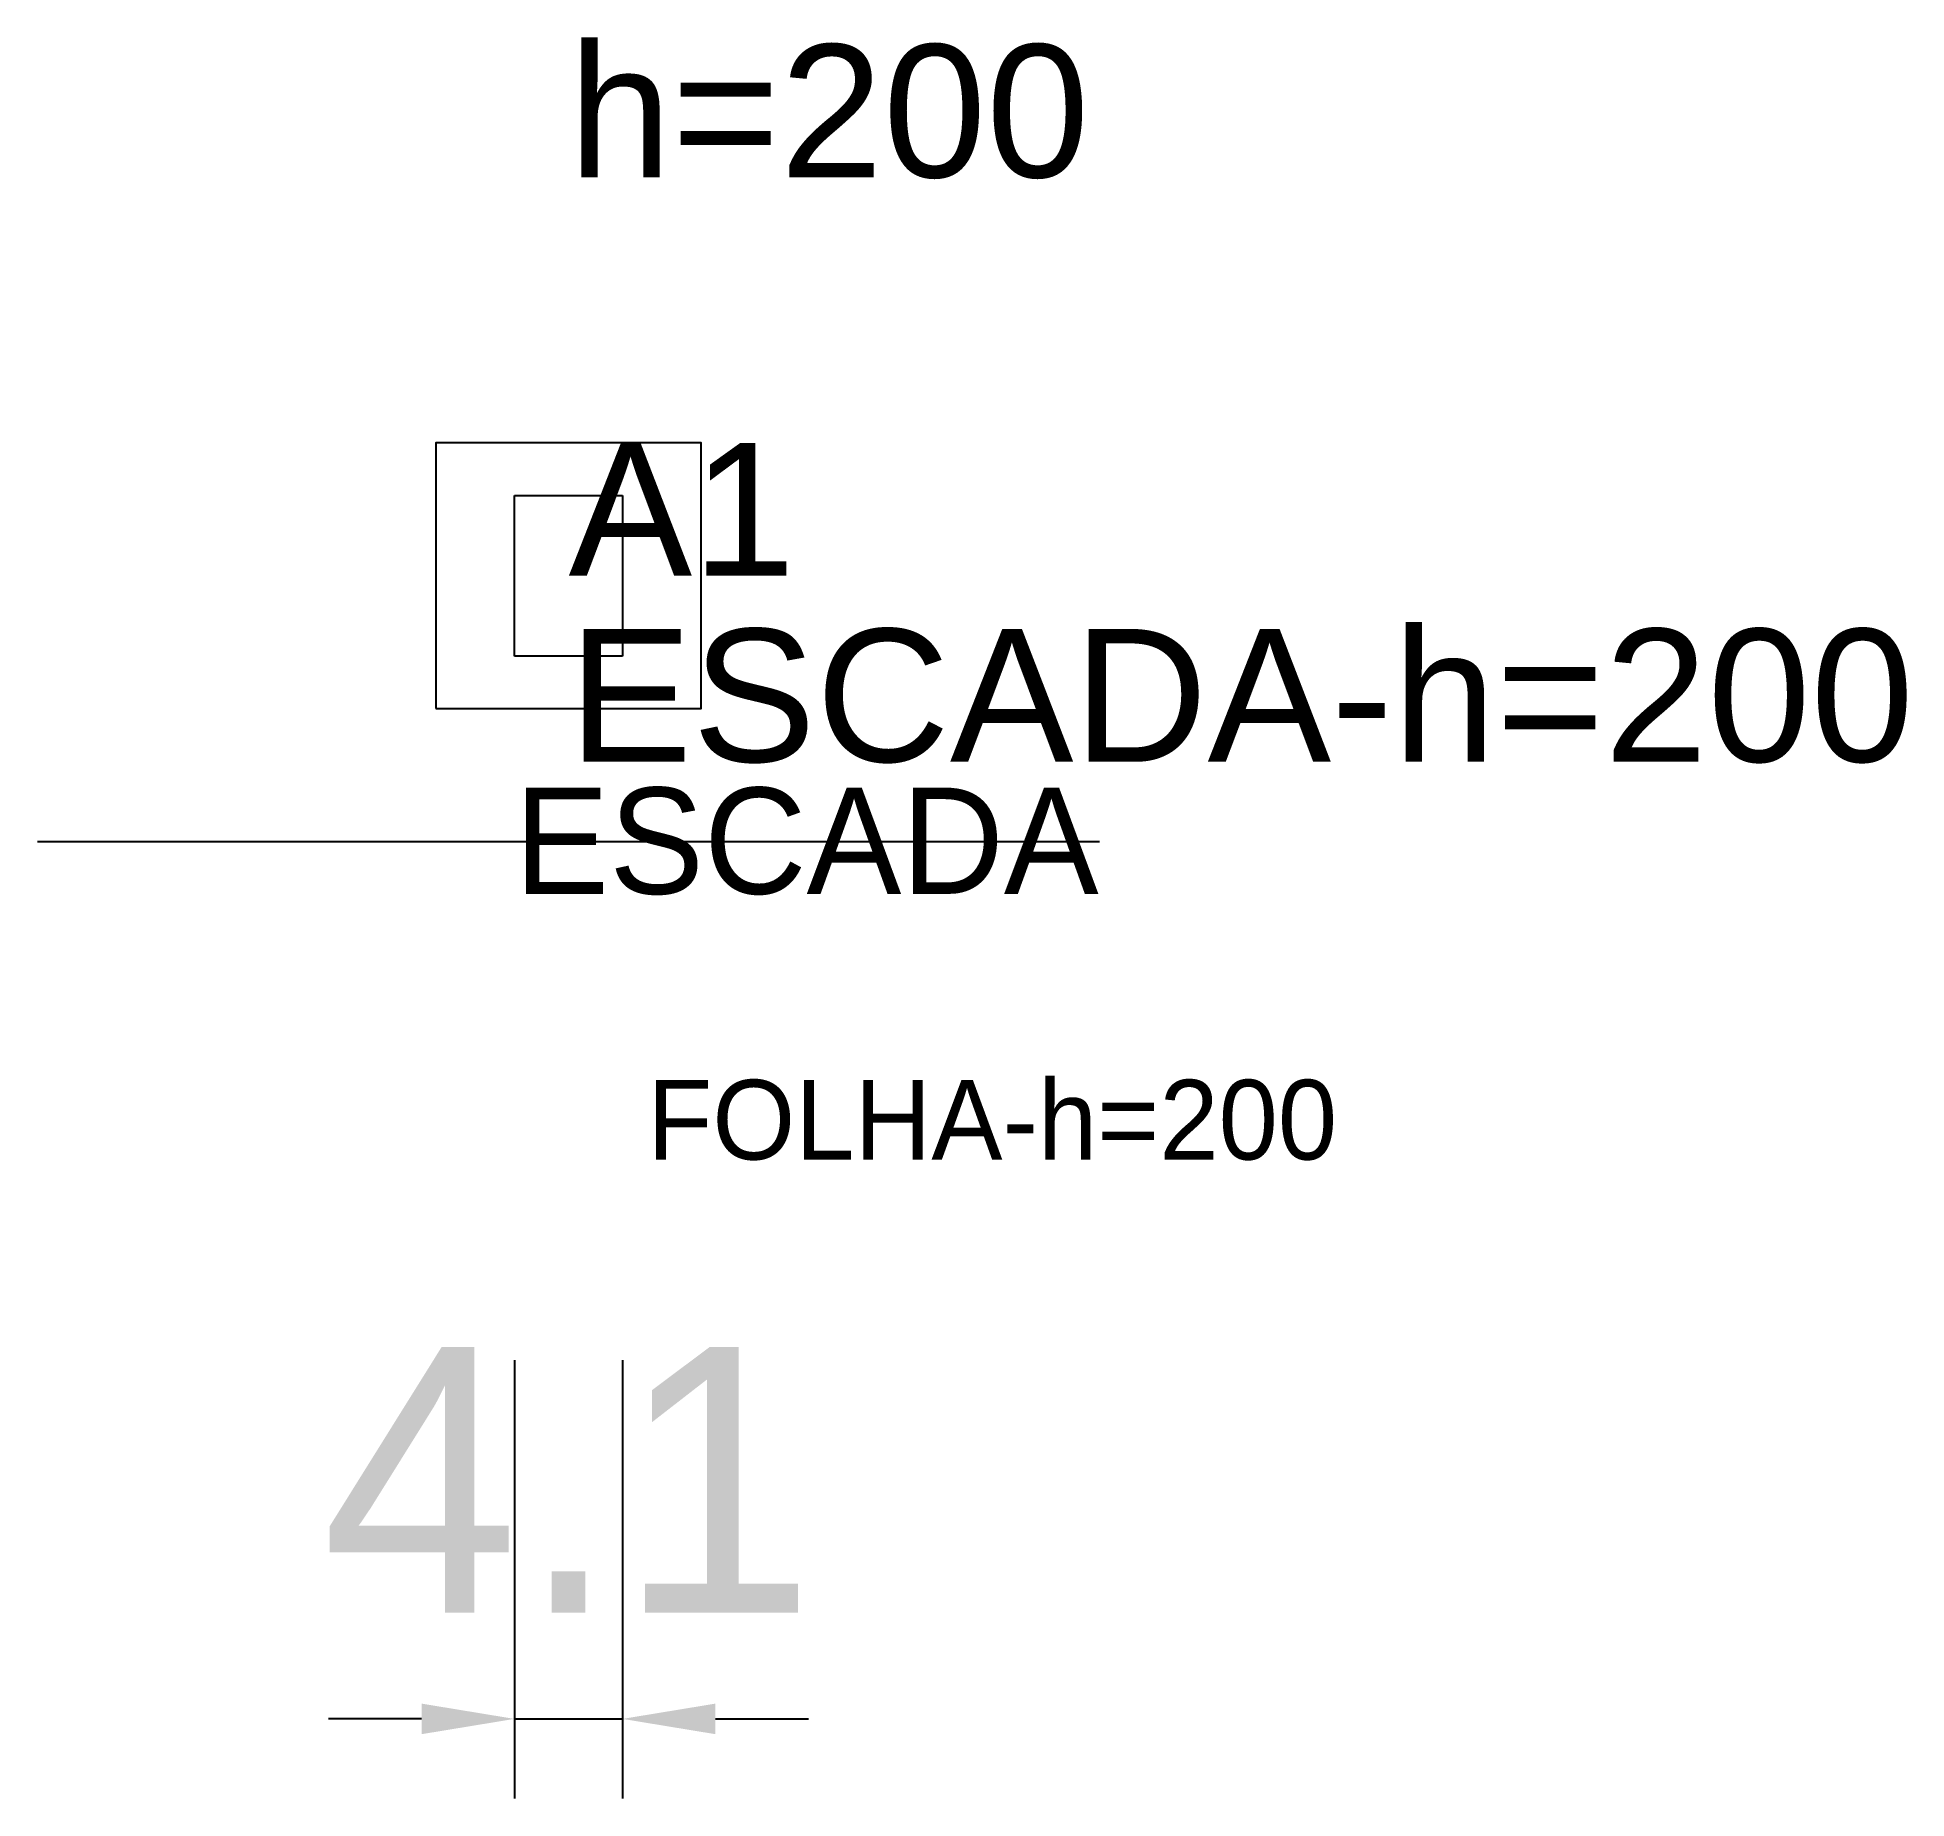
# Model space of a CAD drawing. Header units: metres. Extents: x 204.2 to 274.6, y 152.4 to 218.7.
import ezdxf

# ---------------------------------------------------------------- set-up
doc = ezdxf.new("R2010")
doc.units = ezdxf.units.M
for name, color, linetype in [('3', 3, 'CONTINUOUS'), ('AUX00', 7, 'CONTINUOUS'), ('COTA', 241, 'CONTINUOUS'), ('FOLHA', 255, 'CONTINUOUS'), ('Hachura', 251, 'CONTINUOUS'), ('NOMENCLATURA', 7, 'CONTINUOUS'), ('Nível', 160, 'CONTINUOUS'), ('Painéis', 200, 'CONTINUOUS'), ('Pilares', 5, 'CONTINUOUS'), ('SARR_2.2x7', 40, 'CONTINUOUS')]:
    doc.layers.add(name, color=color, linetype=linetype)
doc.styles.add('ARIAL', font='Arial.ttf')
doc.styles.add('STR_STANDARD', font='arial.ttf')
doc.dimstyles.new('EZ DXF', dxfattribs={"dimtxt": 10, "dimasz": 3.5, "dimexe": 3, "dimexo": 1.5, "dimgap": 1, "dimtad": 1, "dimdec": 1, "dimdsep": 46, "dimcen": 2.5, "dimazin": 3, "dimtfac": 1, "dimtmove": 0, "dimatfit": 3})

msp = doc.modelspace()

# ---------------------------------------------------------------- hatches: boundary and pattern name
at = {"layer": 'Hachura'}
h = msp.add_hatch(dxfattribs=at)
h.set_pattern_fill('ANSI31', scale=50)
h.paths.add_polyline_path([(222.2, 201.5), (226.26666, 201.5), (226.26666, 195.444852), (222.2, 195.444852)])
h = msp.add_hatch(dxfattribs=at)
h.set_pattern_fill('ANSI31', scale=50)
h.paths.add_polyline_path([(222.2, 201.5), (226.26666, 201.5), (226.26666, 195.444852), (222.2, 195.444852)])

# ---------------------------------------------------------------- linework, layer by layer
at = {"layer": 'Painéis', "color": 200}
for p, q in [((222.2, 201.5), (226.26666, 201.5)), ((222.2, 195.444852), (222.2, 201.5)), ((222.2, 201.5), (226.26666, 201.5)), ((222.2, 195.444852), (222.2, 201.5)), ((226.26666, 201.5), (226.26666, 195.444852)), ((226.26666, 201.5), (226.26666, 195.444852)), ((226.26666, 195.444852), (222.2, 195.444852)), ((226.26666, 195.444852), (222.2, 195.444852))]:
    msp.add_line(p, q, dxfattribs=at)
at = {"layer": 'Pilares'}
msp.add_lwpolyline([(219.23333, 193.472426), (229.23333, 193.472426), (229.23333, 203.472426), (219.23333, 203.472426)], close=True, dxfattribs=at)
msp.add_lwpolyline([(219.23333, 193.472426), (229.23333, 193.472426), (229.23333, 203.472426), (219.23333, 203.472426)], close=True, dxfattribs=at)
at = {"layer": 'SARR_2.2x7'}
msp.add_line((204.23333, 188.472426), (244.23333, 188.472426), dxfattribs=at)
msp.add_line((204.23333, 188.472426), (244.23333, 188.472426), dxfattribs=at)

# ---------------------------------------------------------------- texts
at = {"layer": '3', "style": 'STR_STANDARD'}
msp.add_text('A1', height=5, dxfattribs=at).set_placement((224.23333, 198.472426))
msp.add_text('A1', height=5, dxfattribs=at).set_placement((224.23333, 198.472426))
at = {"layer": 'AUX00', "style": 'STR_STANDARD'}
msp.add_text('ESCADA-h=200', height=5, dxfattribs=at).set_placement((224.23333, 191.472426))
msp.add_text('ESCADA-h=200', height=5, dxfattribs=at).set_placement((224.23333, 191.472426))
at = {"layer": 'FOLHA'}
msp.add_text('FOLHA-h=200', height=3, dxfattribs=at).set_placement((227.2, 176.5))
msp.add_text('FOLHA-h=200', height=3, dxfattribs=at).set_placement((227.2, 176.5))
at = {"layer": 'NOMENCLATURA', "insert": (224.23333, 218.472426), "char_height": 5, "attachment_point": 1, "style": 'ARIAL'}
msp.add_mtext('h=200', dxfattribs=at)
msp.add_mtext('h=200', dxfattribs=at)
at = {"layer": 'Nível'}
msp.add_text('ESCADA', height=4, dxfattribs=at).set_placement((222.2, 186.5))
msp.add_text('ESCADA', height=4, dxfattribs=at).set_placement((222.2, 186.5))

# ---------------------------------------------------------------- dimensions: what is measured, and where the dimension line sits
at = {"layer": 'COTA'}
msp.add_linear_dim(base=(222.2, 155.444852), p1=(222.2, 170.444852), p2=(226.26666, 170.444852), dimstyle='EZ DXF', dxfattribs=at).render()
msp.add_linear_dim(base=(222.2, 155.444852), p1=(222.2, 170.444852), p2=(226.26666, 170.444852), dimstyle='EZ DXF', dxfattribs=at).render()

doc.saveas('drawing.dxf')
